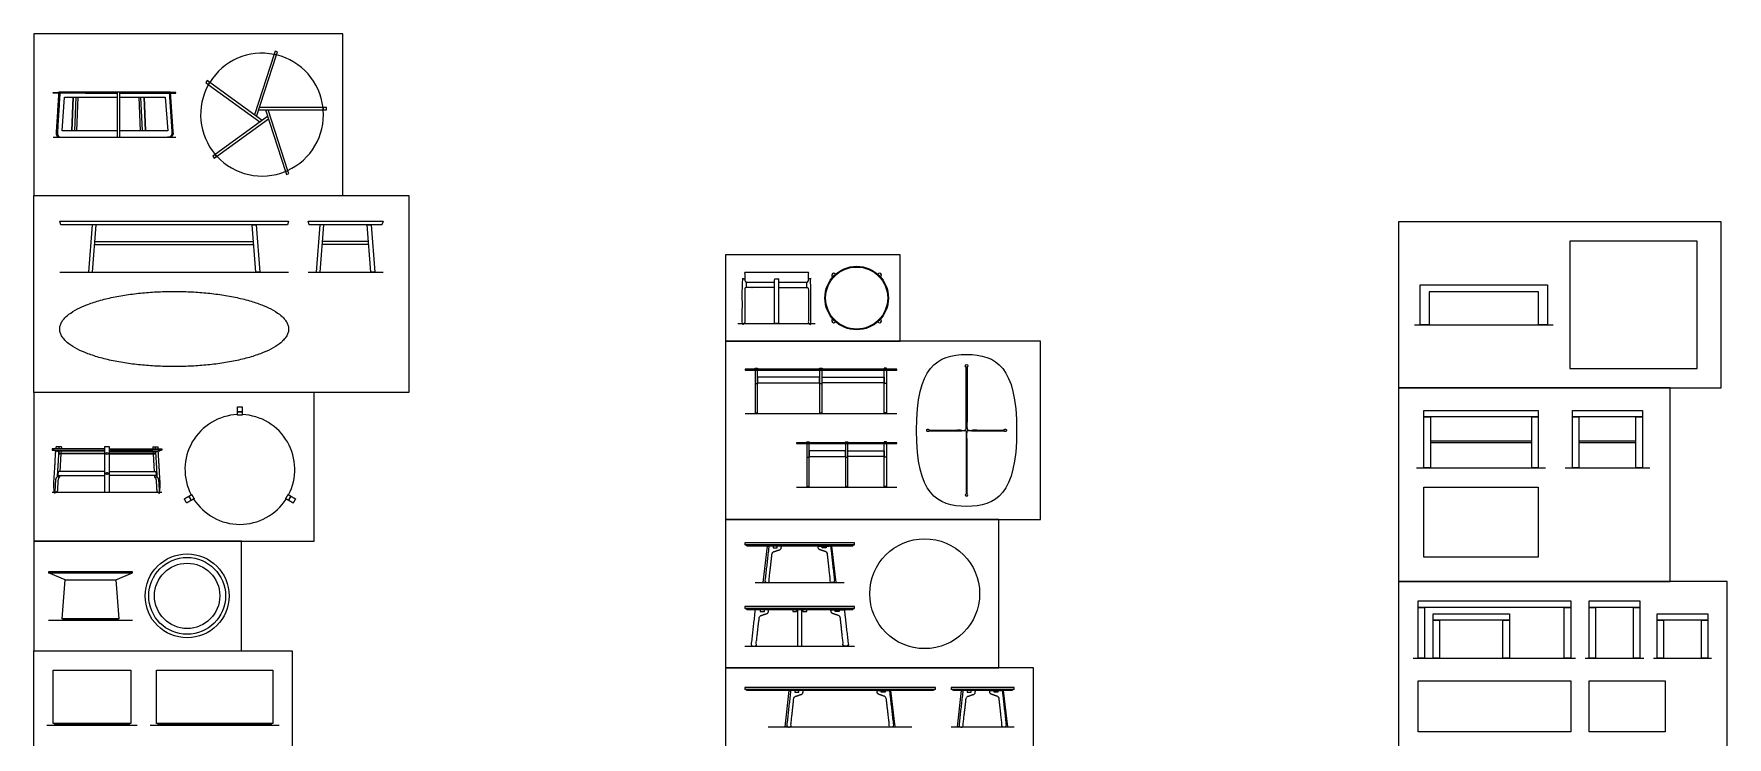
# Model space of a CAD drawing. Header units: millimetres. Extents: x 0.1 to 26.4, y -0.3 to 15.
# Drawn here: x 0.05 to 13.37, y 9.51 to 15.04 of the extents above; entities that cross this region are included whole.
import ezdxf

# ---------------------------------------------------------------- set-up
doc = ezdxf.new("R2010")
doc.units = ezdxf.units.MM
for name, color, linetype, true_color in [('2D$AG-DETAILS', 7, 'Continuous', 0x66ffff), ('2D$AG-DETAILS-DIAGRAM', 7, 'Continuous', 0xccff66), ('2D$AG-DIAGRAM', 7, 'Continuous', 0xfecc66), ('2D$AG-FURNITURE', 7, 'Continuous', 0x66ccff), ('2D$X-VPRT', 6, 'Continuous', 0xff00ff), ('AG-DIAGRAM', 7, 'Continuous', 0xfecc66), ('AG-FURNITURE', 7, 'Continuous', 0x66ccff), ('X-VPRT', 6, 'Continuous', 0xff00ff)]:
    doc.layers.add(name, color=color, linetype=linetype, true_color=true_color)

msp = doc.modelspace()

# ---------------------------------------------------------------- linework, layer by layer
at = {"layer": '2D$AG-DETAILS'}
for points in [[(5.724, 12.288), (5.743, 12.288)], [(6.231, 12.288), (6.25, 12.288)], [(6.757, 12.288), (6.738, 12.288)], [(6.13, 11.709), (6.149, 11.709)], [(6.434, 11.709), (6.453, 11.709)], [(6.757, 11.709), (6.738, 11.709)]]:
    msp.add_lwpolyline(points, dxfattribs=at)
msp.add_circle((0.627, 11.738), 0.00794, dxfattribs=at)
for points in [[(5.655, 13.044), (5.655, 13.064), (5.655, 13.085)], [(6.13, 13.044), (6.13, 13.064), (6.13, 13.085)]]:
    msp.add_open_spline(points, degree=2, dxfattribs=at)
msp.add_rational_spline([(0.635, 11.581), (0.635, 11.589), (0.627, 11.589), (0.619, 11.589), (0.619, 11.581), (0.619, 11.573), (0.627, 11.573), (0.635, 11.573), (0.635, 11.581)], [1, 0.707106781187, 1, 0.707106781187, 1, 0.707106781187, 1, 0.707106781187, 1], degree=2, knots=[0, 0, 0, 0.0409062, 0.0409062, 0.0818123, 0.0818123, 0.1227185, 0.1227185, 0.1636246, 0.1636246, 0.1636246], dxfattribs=at)
at = {"layer": '2D$AG-DETAILS-DIAGRAM'}
msp.add_circle((1.257, 10.619), 0.257, dxfattribs=at)
for points, weights, knots in [([(7.091, 11.923), (7.243, 11.923), (7.379, 11.923), (7.383, 11.923), (7.383, 11.928), (7.383, 12.321), (7.383, 12.419)], [1, 1, 1, 0.707106781187, 1, 1, 1], [4.9337529, 4.9337529, 4.9337529, 5.3505887, 5.3505887, 5.3738244, 5.3738244, 5.7761907, 5.7761907, 5.7761907]), ([(7.39, 12.419), (7.39, 12.321), (7.39, 11.928), (7.39, 11.923), (7.394, 11.923), (7.53, 11.923), (7.681, 11.923)], [1, 1, 1, 0.707106781186, 1, 1, 1], [5.8301582, 5.8301582, 5.8301582, 6.2325245, 6.2325245, 6.2557603, 6.2557603, 6.6725961, 6.6725961, 6.6725961]), ([(7.091, 11.917), (7.243, 11.917), (7.379, 11.917), (7.383, 11.917), (7.383, 11.913), (7.383, 11.52), (7.383, 11.422)], [1, 1, 1, 0.707106781187, 1, 1, 1], [4.9337529, 4.9337529, 4.9337529, 5.3505887, 5.3505887, 5.3738244, 5.3738244, 5.7761907, 5.7761907, 5.7761907]), ([(7.39, 11.422), (7.39, 11.52), (7.39, 11.913), (7.39, 11.917), (7.394, 11.917), (7.53, 11.917), (7.681, 11.917)], [1, 1, 1, 0.707106781186, 1, 1, 1], [5.8301582, 5.8301582, 5.8301582, 6.2325245, 6.2325245, 6.2557603, 6.2557603, 6.6725961, 6.6725961, 6.6725961])]:
    msp.add_rational_spline(points, weights, degree=2, knots=knots, dxfattribs=at)
at = {"layer": '2D$AG-DIAGRAM'}
for points in [[(0.204, 14.225), (1.169, 14.225)], [(5.588, 12.761), (6.197, 12.761)], [(10.909, 12.75), (12, 12.75)], [(5.644, 12.053), (6.837, 12.053)], [(6.05, 11.474), (6.837, 11.474)], [(0.195, 11.435), (1.059, 11.435)], [(5.723, 10.725), (6.425, 10.725)], [(0.167, 10.428), (0.827, 10.428)], [(5.642, 10.224), (6.506, 10.224)], [(10.898, 10.129), (12.175, 10.129)], [(12.25, 10.129), (12.711, 10.129)], [(12.788, 10.129), (13.244, 10.129)], [(5.827, 9.588), (6.956, 9.588)], [(7.265, 9.588), (7.76, 9.588)]]:
    msp.add_lwpolyline(points, dxfattribs=at)
at = {"layer": '2D$AG-FURNITURE'}
for p, q in [((0.608, 11.766), (0.608, 11.756)), ((0.646, 11.766), (0.646, 11.756)), ((0.646, 11.766), (0.646, 11.756))]:
    msp.add_line(p, q, dxfattribs=at)
for points in [[(1.803, 14.389), (1.96, 14.873), (1.942, 14.879), (1.787, 14.401)], [(1.846, 14.358), (1.435, 14.657), (1.423, 14.641), (1.83, 14.346)], [(0.246, 14.573), (0.204, 14.573), (0.204, 14.578), (0.247, 14.578)], [(0.457, 14.573), (0.262, 14.573), (0.262, 14.578), (0.457, 14.578)], [(0.708, 14.276), (0.275, 14.276), (0.292, 14.541), (0.708, 14.541)], [(0.361, 14.541), (0.35, 14.276)], [(0.35, 14.276), (0.361, 14.541)], [(0.374, 14.276), (0.384, 14.541)], [(0.389, 14.276), (0.4, 14.541)], [(0.708, 14.578), (0.457, 14.578)], [(0.457, 14.573), (0.708, 14.573)], [(0.727, 14.573), (1.112, 14.573), (1.111, 14.578), (0.727, 14.578)], [(0.727, 14.541), (1.085, 14.541), (1.104, 14.276), (0.727, 14.276)], [(0.89, 14.276), (0.879, 14.541)], [(0.905, 14.276), (0.894, 14.541)], [(0.918, 14.541), (0.929, 14.276)], [(0.929, 14.276), (0.918, 14.541)], [(1.127, 14.573), (1.169, 14.573), (1.169, 14.578), (1.127, 14.578)], [(1.889, 14.389), (1.478, 14.09), (1.489, 14.075), (1.896, 14.37)], [(1.819, 14.44), (2.328, 14.44), (2.328, 14.459), (1.826, 14.459)], [(1.873, 14.44), (2.03, 13.956), (2.048, 13.962), (1.893, 14.44)], [(5.642, 13.123), (5.642, 13.1)], [(0.268, 11.79), (0.226, 11.79)], [(0.226, 11.776), (0.226, 11.79)], [(0.249, 11.79), (0.248, 11.776)], [(0.265, 11.735), (0.256, 11.597)], [(0.266, 11.756), (0.265, 11.742)], [(0.268, 11.79), (0.267, 11.776)], [(0.986, 11.79), (1.028, 11.79)], [(0.986, 11.79), (0.987, 11.776)], [(0.988, 11.756), (0.989, 11.742)], [(0.99, 11.735), (0.998, 11.597)], [(1.006, 11.79), (1.006, 11.776)], [(1.029, 11.776), (1.028, 11.79)], [(0.608, 11.597), (0.243, 11.597), (0.241, 11.565), (0.608, 11.565)], [(0.646, 11.597), (1.011, 11.597), (1.013, 11.565), (0.646, 11.565)], [(0.254, 11.555), (0.235, 11.555)], [(0.254, 11.565), (0.254, 11.555)], [(1, 11.565), (1, 11.555)], [(1, 11.555), (1.02, 11.555)], [(6.506, 11.024), (6.488, 11.011), (5.66, 11.011), (5.642, 11.024)], [(5.799, 10.725), (5.788, 10.725), (5.82, 11.011), (5.832, 11.011)], [(6.349, 10.725), (6.361, 10.725), (6.328, 11.011), (6.317, 11.011)], [(0.298, 10.745), (0.167, 10.8)], [(0.696, 10.745), (0.827, 10.8)], [(6.506, 10.522), (6.488, 10.509), (5.66, 10.509), (5.642, 10.522)], [(0.719, 10.438), (0.699, 10.428), (0.497, 10.428), (0.294, 10.428), (0.275, 10.438)], [(7.141, 9.886), (7.123, 9.874), (5.66, 9.874), (5.642, 9.886)], [(5.971, 9.588), (5.959, 9.588), (5.992, 9.874), (6.003, 9.874)], [(6.813, 9.588), (6.824, 9.588), (6.792, 9.874), (6.78, 9.874)], [(7.76, 9.886), (7.742, 9.874), (7.283, 9.874), (7.265, 9.886)], [(7.325, 9.588), (7.314, 9.588), (7.346, 9.874), (7.358, 9.874)], [(7.699, 9.588), (7.711, 9.588), (7.678, 9.874), (7.667, 9.874)]]:
    msp.add_lwpolyline(points, dxfattribs=at)
for points in [[(1.942, 14.879), (1.96, 14.873), (1.968, 14.896), (1.95, 14.902)], [(1.423, 14.641), (1.435, 14.657), (1.415, 14.671), (1.404, 14.656)], [(0.708, 14.225), (0.727, 14.225), (0.727, 14.581), (0.708, 14.581)], [(2.328, 14.459), (2.328, 14.44), (2.353, 14.44), (2.353, 14.459)], [(1.489, 14.075), (1.478, 14.09), (1.458, 14.076), (1.469, 14.06)], [(2.048, 13.962), (2.03, 13.956), (2.038, 13.933), (2.056, 13.939)], [(12.131, 12.408), (13.131, 12.408), (13.131, 13.408), (12.131, 13.408)], [(11.885, 12.75), (11.885, 13.011), (11.023, 13.011), (11.023, 12.75), (10.954, 12.75), (10.954, 13.065), (11.954, 13.065), (11.954, 12.75)], [(5.644, 12.401), (5.644, 12.395), (6.837, 12.395), (6.837, 12.401)], [(5.743, 12.401), (5.724, 12.401), (5.724, 12.409), (5.743, 12.409)], [(5.724, 12.058), (5.743, 12.058), (5.743, 12.395), (5.724, 12.395)], [(6.25, 12.401), (6.231, 12.401), (6.231, 12.409), (6.25, 12.409)], [(6.231, 12.058), (6.25, 12.058), (6.25, 12.395), (6.231, 12.395)], [(6.738, 12.401), (6.757, 12.401), (6.757, 12.409), (6.738, 12.409)], [(6.757, 12.058), (6.738, 12.058), (6.738, 12.395), (6.757, 12.395)], [(5.743, 12.338), (5.743, 12.294), (6.231, 12.294), (6.231, 12.338)], [(6.738, 12.338), (6.738, 12.294), (6.25, 12.294), (6.25, 12.338)], [(5.726, 12.058), (5.74, 12.058), (5.74, 12.053), (5.726, 12.053)], [(6.234, 12.058), (6.247, 12.058), (6.247, 12.053), (6.234, 12.053)], [(6.754, 12.058), (6.741, 12.058), (6.741, 12.053), (6.754, 12.053)], [(0.608, 11.776), (0.195, 11.776), (0.195, 11.766), (0.608, 11.766)], [(0.608, 11.435), (0.646, 11.435), (0.646, 11.79), (0.608, 11.79)], [(0.646, 11.776), (1.059, 11.776), (1.059, 11.766), (0.646, 11.766)], [(6.05, 11.822), (6.05, 11.816), (6.837, 11.816), (6.837, 11.822)], [(6.149, 11.822), (6.13, 11.822), (6.13, 11.83), (6.149, 11.83)], [(6.13, 11.479), (6.149, 11.479), (6.149, 11.816), (6.13, 11.816)], [(6.149, 11.759), (6.149, 11.715), (6.434, 11.715), (6.434, 11.759)], [(6.453, 11.822), (6.434, 11.822), (6.434, 11.83), (6.453, 11.83)], [(6.434, 11.479), (6.453, 11.479), (6.453, 11.816), (6.434, 11.816)], [(6.738, 11.759), (6.738, 11.715), (6.453, 11.715), (6.453, 11.759)], [(6.738, 11.822), (6.757, 11.822), (6.757, 11.83), (6.738, 11.83)], [(6.757, 11.479), (6.738, 11.479), (6.738, 11.816), (6.757, 11.816)], [(6.133, 11.479), (6.146, 11.479), (6.146, 11.474), (6.133, 11.474)], [(6.437, 11.479), (6.45, 11.479), (6.45, 11.474), (6.437, 11.474)], [(6.754, 11.479), (6.741, 11.479), (6.741, 11.474), (6.754, 11.474)], [(5.642, 11.037), (5.642, 11.024), (6.506, 11.024), (6.506, 11.037)], [(5.865, 11.011), (5.865, 10.998), (5.897, 10.998), (5.897, 11.011)], [(6.283, 11.011), (6.283, 10.998), (6.251, 10.998), (6.251, 11.011)], [(0.497, 10.809), (0.167, 10.809), (0.167, 10.8), (0.497, 10.8), (0.827, 10.8), (0.827, 10.809)], [(0.497, 10.438), (0.275, 10.438), (0.298, 10.745), (0.497, 10.745), (0.696, 10.745), (0.719, 10.438)], [(5.642, 10.535), (5.642, 10.522), (6.506, 10.522), (6.506, 10.535)], [(10.937, 10.528), (10.937, 10.579), (12.137, 10.579), (12.137, 10.528)], [(10.937, 10.128), (10.937, 10.528), (10.988, 10.528), (10.988, 10.128)], [(12.086, 10.128), (12.086, 10.528), (12.137, 10.528), (12.137, 10.128)], [(12.281, 10.528), (12.281, 10.579), (12.681, 10.579), (12.681, 10.528)], [(12.281, 10.129), (12.281, 10.528), (12.332, 10.528), (12.332, 10.129)], [(12.63, 10.129), (12.63, 10.528), (12.681, 10.528), (12.681, 10.129)], [(5.764, 10.509), (5.764, 10.496), (5.796, 10.496), (5.796, 10.509)], [(6.019, 10.509), (6.019, 10.496), (6.05, 10.496), (6.05, 10.509)], [(6.09, 10.224), (6.09, 10.509), (6.058, 10.509), (6.058, 10.224)], [(6.098, 10.509), (6.098, 10.496), (6.13, 10.496), (6.13, 10.509)], [(6.384, 10.509), (6.384, 10.496), (6.352, 10.496), (6.352, 10.509)], [(11.055, 10.428), (11.055, 10.479), (11.655, 10.479), (11.655, 10.428)], [(11.055, 10.129), (11.055, 10.428), (11.106, 10.428), (11.106, 10.129)], [(11.604, 10.129), (11.604, 10.428), (11.655, 10.428), (11.655, 10.129)], [(12.816, 10.428), (12.816, 10.479), (13.216, 10.479), (13.216, 10.428)], [(12.816, 10.129), (12.816, 10.428), (12.867, 10.428), (12.867, 10.129)], [(13.165, 10.129), (13.165, 10.428), (13.216, 10.428), (13.216, 10.129)], [(5.642, 9.899), (5.642, 9.886), (7.141, 9.886), (7.141, 9.899)], [(6.037, 9.874), (6.037, 9.861), (6.068, 9.861), (6.068, 9.874)], [(6.747, 9.874), (6.747, 9.861), (6.715, 9.861), (6.715, 9.874)], [(7.265, 9.899), (7.265, 9.886), (7.76, 9.886), (7.76, 9.899)], [(7.391, 9.874), (7.391, 9.861), (7.423, 9.861), (7.423, 9.874)], [(7.633, 9.874), (7.633, 9.861), (7.602, 9.861), (7.602, 9.874)], [(10.937, 9.952), (12.137, 9.952), (12.137, 9.551), (10.937, 9.551)], [(12.281, 9.952), (12.881, 9.952), (12.881, 9.551), (12.281, 9.551)]]:
    msp.add_lwpolyline(points, close=True, dxfattribs=at)
for centre, radius in [((6.522, 12.961), 0.25), ((6.522, 12.961), 0.244), ((7.386, 12.428), 0.00952), ((7.057, 10.636), 0.432), ((1.257, 10.619), 0.33), ((1.257, 10.619), 0.302)]:
    msp.add_circle(centre, radius, dxfattribs=at)
at = {"layer": '2D$AG-FURNITURE', "extrusion": (0, 0, -1)}
msp.add_circle((-7.386, 11.413), 0.00952, dxfattribs=at)
at = {"layer": '2D$AG-FURNITURE'}
for centre, radius, start, end in [((1.846, 14.403), 0.483, 78.6373, 148.365), ((1.846, 14.403), 0.483, 6.6373, 76.365), ((1.846, 14.403), 0.483, 150.6373, 220.365), ((1.846, 14.403), 0.483, 294.6373, 4.365), ((1.846, 14.403), 0.483, 222.6373, 292.365), ((6.342, 13.14), 0.0159, 31.5102, 238.4898), ((6.701, 13.14), 0.0159, 301.5102, 148.4898), ((6.342, 12.782), 0.0159, 121.5102, 328.4898), ((6.701, 12.782), 0.0159, 211.5102, 58.4898), ((1.672, 11.613), 0.432, 92.5286, 207.4714), ((1.672, 11.613), 0.432, 332.5286, 87.4714), ((1.672, 11.613), 0.432, 212.5286, 327.4714)]:
    msp.add_arc(centre, radius, start, end, dxfattribs=at)
for points, degree, knots in [([(0.247, 14.581), (0.237, 14.422), (0.227, 14.264), (0.224, 14.225), (0.259, 14.225), (0.484, 14.225), (0.708, 14.225)], 2, [0, 0, 0, 1.043576, 1.043576, 1.283706, 1.283706, 2.755682, 2.755682, 2.755682]), ([(0.257, 14.581), (0.247, 14.422), (0.237, 14.264), (0.235, 14.225), (0.27, 14.225)], 2, [0, 0, 0, 1.043576, 1.043576, 1.283706, 1.283706, 1.283706]), ([(0.727, 14.225), (0.86, 14.225), (0.987, 14.225), (1.114, 14.225), (1.151, 14.225), (1.15, 14.252), (1.148, 14.271), (1.141, 14.374), (1.134, 14.478), (1.127, 14.581), (0.993, 14.581), (0.86, 14.581), (0.727, 14.581)], 3, [-2.394951, -2.394951, -2.394951, -2.394951, -1.126087, -1.126087, -1.126087, -0.854267, -0.854267, -0.854267, 0, 0, 0, 0.34458, 0.34458, 0.34458, 0.34458]), ([(1.116, 14.581), (1.123, 14.478), (1.13, 14.374), (1.137, 14.271), (1.139, 14.252), (1.14, 14.225), (1.103, 14.225)], 3, [0, 0, 0, 0, 0.854267, 0.854267, 0.854267, 1.126087, 1.126087, 1.126087, 1.126087]), ([(6.993, 11.92), (6.993, 11.418), (7.153, 11.323), (7.386, 11.323), (7.62, 11.323), (7.78, 11.418), (7.78, 11.92), (7.78, 12.422), (7.62, 12.517), (7.386, 12.517), (7.153, 12.517), (6.993, 12.422), (6.993, 11.92)], 3, [-3.078008, -3.078008, -3.078008, -3.078008, 0, 0, 0, 3.078008, 3.078008, 3.078008, 6.156015, 6.156015, 6.156015, 9.234023, 9.234023, 9.234023, 9.234023]), ([(1.653, 12.065), (1.672, 12.065), (1.691, 12.065), (1.691, 12.086), (1.691, 12.106), (1.672, 12.106), (1.653, 12.106), (1.653, 12.086), (1.653, 12.065)], 2, [0, 0, 0, 0.0625, 0.0625, 0.1458333, 0.1458333, 0.2083333, 0.2083333, 0.2916667, 0.2916667, 0.2916667]), ([(1.653, 12.04), (1.672, 12.04), (1.691, 12.04), (1.691, 12.052), (1.691, 12.065), (1.672, 12.065), (1.653, 12.065), (1.653, 12.052), (1.653, 12.04)], 2, [0, 0, 0, 0.0625, 0.0625, 0.1458333, 0.1458333, 0.2083333, 0.2083333, 0.2916667, 0.2916667, 0.2916667]), ([(0.608, 11.756), (0.513, 11.756), (0.215, 11.756), (0.215, 11.766), (0.2, 11.766)], 2, [0.8134564, 0.8134564, 0.8134564, 1.4375, 1.4375, 1.5322064, 1.5322064, 1.5322064]), ([(0.254, 11.555), (0.242, 11.545), (0.241, 11.52), (0.239, 11.489), (0.236, 11.435), (0.22, 11.435), (0.205, 11.435), (0.22, 11.689), (0.224, 11.756)], 2, [0, 0, 0, 0.126661, 0.126661, 0.4805697, 0.4805697, 0.5808605, 0.5808605, 0.7009203, 0.7009203, 0.7009203]), ([(0.247, 11.756), (0.246, 11.74), (0.235, 11.555), (0.223, 11.545), (0.221, 11.52), (0.22, 11.489), (0.216, 11.435)], 2, [0.324612, 0.324612, 0.324612, 1.418345, 1.418345, 1.545006, 1.545006, 1.898914, 1.898914, 1.898914]), ([(0.646, 11.756), (0.741, 11.756), (1.04, 11.756), (1.04, 11.766), (1.054, 11.766)], 2, [0.8134564, 0.8134564, 0.8134564, 1.4375, 1.4375, 1.5322064, 1.5322064, 1.5322064]), ([(1, 11.555), (1.012, 11.545), (1.014, 11.52), (1.015, 11.489), (1.019, 11.435), (1.034, 11.435), (1.049, 11.435), (1.034, 11.689), (1.03, 11.756)], 2, [0, 0, 0, 0.126661, 0.126661, 0.4805697, 0.4805697, 0.5808605, 0.5808605, 0.7009203, 0.7009203, 0.7009203]), ([(1.008, 11.756), (1.009, 11.74), (1.02, 11.555), (1.031, 11.545), (1.033, 11.52), (1.035, 11.489), (1.038, 11.435)], 2, [0.324612, 0.324612, 0.324612, 1.418345, 1.418345, 1.545006, 1.545006, 1.898914, 1.898914, 1.898914]), ([(1.29, 11.37), (1.28, 11.386), (1.271, 11.403), (1.253, 11.393), (1.235, 11.382), (1.244, 11.366), (1.254, 11.349), (1.272, 11.36), (1.29, 11.37)], 2, [0, 0, 0, 0.0625, 0.0625, 0.1458333, 0.1458333, 0.2083333, 0.2083333, 0.2916667, 0.2916667, 0.2916667]), ([(1.312, 11.383), (1.302, 11.399), (1.293, 11.416), (1.282, 11.409), (1.271, 11.403), (1.28, 11.386), (1.29, 11.37), (1.301, 11.376), (1.312, 11.383)], 2, [0, 0, 0, 0.0625, 0.0625, 0.1458333, 0.1458333, 0.2083333, 0.2083333, 0.2916667, 0.2916667, 0.2916667]), ([(2.051, 11.416), (2.042, 11.399), (2.032, 11.383), (2.043, 11.376), (2.054, 11.37), (2.064, 11.386), (2.073, 11.403), (2.062, 11.409), (2.051, 11.416)], 2, [0, 0, 0, 0.0625, 0.0625, 0.1458333, 0.1458333, 0.2083333, 0.2083333, 0.2916667, 0.2916667, 0.2916667]), ([(2.073, 11.403), (2.064, 11.386), (2.054, 11.37), (2.072, 11.36), (2.09, 11.349), (2.1, 11.366), (2.109, 11.382), (2.091, 11.393), (2.073, 11.403)], 2, [0, 0, 0, 0.0625, 0.0625, 0.1458333, 0.1458333, 0.2083333, 0.2083333, 0.2916667, 0.2916667, 0.2916667])]:
    msp.add_open_spline(points, degree=degree, knots=knots, dxfattribs=at)
msp.add_open_spline([(0.708, 14.581), (0.477, 14.581), (0.247, 14.581)], degree=2, dxfattribs=at)
for points, weights, knots in [([(5.877, 13.044), (5.766, 13.044), (5.655, 13.044), (5.642, 13.044), (5.642, 13.029), (5.642, 12.895), (5.642, 12.761), (5.635, 12.761), (5.628, 12.761), (5.623, 12.761), (5.623, 12.766), (5.623, 12.937), (5.623, 13.107), (5.623, 13.112), (5.628, 13.112), (5.635, 13.112), (5.642, 13.112)], [1, 1, 1, 1, 1, 1, 1, 1, 1, 0.707106781187, 1, 1, 1, 0.707106781184, 1, 1, 1], [-0.669361, -0.669361, -0.669361, -0.036163, -0.036163, 0.063493, 0.063493, 0.943321, 0.943321, 0.990132, 0.990132, 1.015039, 1.015039, 1.116334, 1.116334, 1.141241, 1.141241, 1.188053, 1.188053, 1.188053]), ([(5.908, 13.085), (6.018, 13.085), (6.127, 13.085), (6.142, 13.085), (6.142, 13.1), (6.142, 13.137), (6.142, 13.161), (5.892, 13.161), (5.642, 13.161), (5.642, 13.137), (5.642, 13.1), (5.642, 13.085), (5.657, 13.085), (5.767, 13.085), (5.877, 13.085)], [1, 1, 1, 0.707106781187, 1, 1, 1, 1, 1, 1, 1, 0.707106781187, 1, 1, 1], [1.343527, 1.343527, 1.343527, 1.781888, 1.781888, 1.858906, 1.858906, 2.623554, 2.623554, 4.263974, 4.263974, 5.028622, 5.028622, 5.105641, 5.105641, 5.544002, 5.544002, 5.544002]), ([(5.877, 12.766), (5.877, 12.761), (5.881, 12.761), (5.892, 12.761), (5.903, 12.761), (5.908, 12.761), (5.908, 12.766), (5.908, 12.937), (5.908, 13.107), (5.908, 13.112), (5.903, 13.112), (5.892, 13.112), (5.881, 13.112), (5.877, 13.112), (5.877, 13.107), (5.877, 12.937), (5.877, 12.766)], [1, 0.707106781187, 1, 1, 1, 0.707106781187, 1, 1, 1, 0.707106781187, 1, 1, 1, 0.707106781187, 1, 1, 1], [0, 0, 0, 0.0249072, 0.0249072, 0.097361, 0.097361, 0.1222683, 0.1222683, 0.2235634, 0.2235634, 0.2484706, 0.2484706, 0.3209244, 0.3209244, 0.3458316, 0.3458316, 0.4471267, 0.4471267, 0.4471267]), ([(5.908, 13.044), (6.019, 13.044), (6.13, 13.044), (6.142, 13.044), (6.142, 13.029), (6.142, 12.895), (6.142, 12.761), (6.15, 12.761), (6.157, 12.761), (6.162, 12.761), (6.162, 12.766), (6.162, 12.937), (6.162, 13.107), (6.162, 13.112), (6.157, 13.112), (6.15, 13.112), (6.142, 13.112)], [1, 1, 1, 1, 1, 1, 1, 1, 1, 0.707106781187, 1, 1, 1, 0.707106781184, 1, 1, 1], [-0.669361, -0.669361, -0.669361, -0.036163, -0.036163, 0.063493, 0.063493, 0.943321, 0.943321, 0.990132, 0.990132, 1.015039, 1.015039, 1.116334, 1.116334, 1.141241, 1.141241, 1.188053, 1.188053, 1.188053]), ([(7.082, 11.93), (7.073, 11.93), (7.073, 11.92), (7.073, 11.911), (7.082, 11.911), (7.092, 11.911), (7.092, 11.92), (7.092, 11.93), (7.082, 11.93)], [1, 0.707106781187, 1, 0.707106781187, 1, 0.707106781187, 1, 0.707106781187, 1], [0, 0, 0, 0.0490874, 0.0490874, 0.0981748, 0.0981748, 0.1472622, 0.1472622, 0.1963495, 0.1963495, 0.1963495]), ([(7.69, 11.93), (7.681, 11.93), (7.681, 11.92), (7.681, 11.911), (7.69, 11.911), (7.7, 11.911), (7.7, 11.92), (7.7, 11.93), (7.69, 11.93)], [1, 0.707106781187, 1, 0.707106781187, 1, 0.707106781187, 1, 0.707106781187, 1], [0, 0, 0, 0.0490874, 0.0490874, 0.0981748, 0.0981748, 0.1472622, 0.1472622, 0.1963495, 0.1963495, 0.1963495]), ([(0.608, 11.735), (0.521, 11.735), (0.256, 11.735), (0.253, 11.735), (0.253, 11.738), (0.253, 11.742), (0.256, 11.742), (0.521, 11.742), (0.608, 11.742)], [1, 1, 1, 0.707106781187, 1, 0.707106781187, 1, 1, 1], [0.0625, 0.0625, 0.0625, 0.633774, 0.633774, 0.651426, 0.651426, 0.669077, 0.669077, 1.240351, 1.240351, 1.240351]), ([(0.646, 11.735), (0.733, 11.735), (0.998, 11.735), (1.002, 11.735), (1.002, 11.738), (1.002, 11.742), (0.998, 11.742), (0.733, 11.742), (0.646, 11.742)], [1, 1, 1, 0.707106781187, 1, 0.707106781187, 1, 1, 1], [0.0625, 0.0625, 0.0625, 0.633774, 0.633774, 0.651426, 0.651426, 0.669077, 0.669077, 1.240351, 1.240351, 1.240351]), ([(5.93, 11.011), (5.93, 11.004), (5.929, 10.997), (5.927, 10.986), (5.917, 10.982), (5.893, 10.974), (5.869, 10.966), (5.858, 10.962), (5.857, 10.951), (5.843, 10.832), (5.831, 10.725), (5.815, 10.725), (5.799, 10.725), (5.816, 10.868), (5.832, 11.011), (5.881, 11.011), (5.93, 11.011)], [1, 1, 1, 0.846450191973, 1, 1, 1, 0.846450191972, 1, 1, 1, 1, 1, 1, 1, 1, 1], [0.333333, 0.333333, 0.333333, 0.701797, 0.701797, 0.768343, 0.768343, 1.458826, 1.458826, 1.525372, 1.525372, 2.474933, 2.474933, 2.57943, 2.57943, 3.519702, 3.519702, 3.84272, 3.84272, 3.84272]), ([(6.218, 11.011), (6.219, 11.004), (6.22, 10.997), (6.221, 10.986), (6.232, 10.982), (6.256, 10.974), (6.28, 10.966), (6.29, 10.962), (6.292, 10.951), (6.305, 10.832), (6.317, 10.725), (6.333, 10.725), (6.349, 10.725), (6.333, 10.868), (6.317, 11.011), (6.267, 11.011), (6.218, 11.011)], [1, 1, 1, 0.846450191973, 1, 1, 1, 0.846450191972, 1, 1, 1, 1, 1, 1, 1, 1, 1], [0.333333, 0.333333, 0.333333, 0.701797, 0.701797, 0.768343, 0.768343, 1.458826, 1.458826, 1.525372, 1.525372, 2.474933, 2.474933, 2.57943, 2.57943, 3.519702, 3.519702, 3.84272, 3.84272, 3.84272]), ([(5.829, 10.509), (5.829, 10.502), (5.828, 10.495), (5.827, 10.484), (5.816, 10.48), (5.792, 10.472), (5.768, 10.464), (5.757, 10.46), (5.756, 10.449), (5.742, 10.33), (5.73, 10.224), (5.707, 10.224), (5.691, 10.224), (5.707, 10.366), (5.723, 10.509), (5.78, 10.509), (5.829, 10.509)], [1, 1, 1, 0.846450191973, 1, 1, 1, 0.846450191972, 1, 1, 1, 1, 1, 1, 1, 1, 1], [0.333333, 0.333333, 0.333333, 0.701797, 0.701797, 0.768343, 0.768343, 1.458826, 1.458826, 1.525372, 1.525372, 2.474933, 2.474933, 2.57943, 2.57943, 3.519702, 3.519702, 3.84272, 3.84272, 3.84272]), ([(6.319, 10.509), (6.32, 10.502), (6.321, 10.495), (6.322, 10.484), (6.333, 10.48), (6.357, 10.472), (6.381, 10.464), (6.391, 10.46), (6.393, 10.449), (6.406, 10.33), (6.418, 10.224), (6.442, 10.224), (6.458, 10.224), (6.441, 10.366), (6.425, 10.509), (6.368, 10.509), (6.319, 10.509)], [1, 1, 1, 0.846450191973, 1, 1, 1, 0.846450191972, 1, 1, 1, 1, 1, 1, 1, 1, 1], [0.333333, 0.333333, 0.333333, 0.701797, 0.701797, 0.768343, 0.768343, 1.458826, 1.458826, 1.525372, 1.525372, 2.474933, 2.474933, 2.57943, 2.57943, 3.519702, 3.519702, 3.84272, 3.84272, 3.84272]), ([(6.102, 9.874), (6.101, 9.867), (6.1, 9.86), (6.099, 9.849), (6.088, 9.845), (6.064, 9.837), (6.04, 9.828), (6.03, 9.824), (6.028, 9.813), (6.015, 9.694), (6.003, 9.588), (5.987, 9.588), (5.971, 9.588), (5.987, 9.731), (6.003, 9.874), (6.053, 9.874), (6.102, 9.874)], [1, 1, 1, 0.846450191973, 1, 1, 1, 0.846450191972, 1, 1, 1, 1, 1, 1, 1, 1, 1], [0.333333, 0.333333, 0.333333, 0.701797, 0.701797, 0.768343, 0.768343, 1.458826, 1.458826, 1.525372, 1.525372, 2.474933, 2.474933, 2.57943, 2.57943, 3.519702, 3.519702, 3.84272, 3.84272, 3.84272]), ([(6.682, 9.874), (6.682, 9.867), (6.683, 9.86), (6.685, 9.849), (6.695, 9.845), (6.719, 9.837), (6.743, 9.828), (6.754, 9.824), (6.755, 9.813), (6.769, 9.694), (6.781, 9.588), (6.797, 9.588), (6.813, 9.588), (6.796, 9.731), (6.78, 9.874), (6.731, 9.874), (6.682, 9.874)], [1, 1, 1, 0.846450191973, 1, 1, 1, 0.846450191972, 1, 1, 1, 1, 1, 1, 1, 1, 1], [0.333333, 0.333333, 0.333333, 0.701797, 0.701797, 0.768343, 0.768343, 1.458826, 1.458826, 1.525372, 1.525372, 2.474933, 2.474933, 2.57943, 2.57943, 3.519702, 3.519702, 3.84272, 3.84272, 3.84272]), ([(7.456, 9.874), (7.455, 9.867), (7.455, 9.86), (7.453, 9.849), (7.443, 9.845), (7.419, 9.837), (7.395, 9.828), (7.384, 9.824), (7.383, 9.813), (7.369, 9.694), (7.357, 9.588), (7.341, 9.588), (7.325, 9.588), (7.341, 9.731), (7.358, 9.874), (7.407, 9.874), (7.456, 9.874)], [1, 1, 1, 0.846450191973, 1, 1, 1, 0.846450191972, 1, 1, 1, 1, 1, 1, 1, 1, 1], [0.333333, 0.333333, 0.333333, 0.701797, 0.701797, 0.768343, 0.768343, 1.458826, 1.458826, 1.525372, 1.525372, 2.474933, 2.474933, 2.57943, 2.57943, 3.519702, 3.519702, 3.84272, 3.84272, 3.84272]), ([(7.568, 9.874), (7.569, 9.867), (7.57, 9.86), (7.571, 9.849), (7.582, 9.845), (7.606, 9.837), (7.63, 9.828), (7.64, 9.824), (7.642, 9.813), (7.655, 9.694), (7.667, 9.588), (7.683, 9.588), (7.699, 9.588), (7.683, 9.731), (7.667, 9.874), (7.617, 9.874), (7.568, 9.874)], [1, 1, 1, 0.846450191973, 1, 1, 1, 0.846450191972, 1, 1, 1, 1, 1, 1, 1, 1, 1], [0.333333, 0.333333, 0.333333, 0.701797, 0.701797, 0.768343, 0.768343, 1.458826, 1.458826, 1.525372, 1.525372, 2.474933, 2.474933, 2.57943, 2.57943, 3.519702, 3.519702, 3.84272, 3.84272, 3.84272])]:
    msp.add_rational_spline(points, weights, degree=2, knots=knots, dxfattribs=at)
at = {"layer": '2D$X-VPRT'}
for points in [[(0.052, 13.768), (2.481, 13.768), (2.481, 15.038), (0.052, 15.038)], [(10.784, 12.255), (13.32, 12.255), (13.32, 13.56), (10.784, 13.56)], [(5.49, 12.621), (6.863, 12.621), (6.863, 13.302), (5.49, 13.302)], [(5.49, 11.22), (7.967, 11.22), (7.967, 12.621), (5.49, 12.621)], [(0.052, 11.05), (2.256, 11.05), (2.256, 12.219), (0.052, 12.219)], [(5.49, 10.052), (7.641, 10.052), (7.641, 11.22), (5.49, 11.22)], [(0.052, 10.187), (1.685, 10.187), (1.685, 11.05), (0.052, 11.05)], [(10.784, 9.399), (13.367, 9.399), (13.367, 10.731), (10.784, 10.731)], [(5.49, 8.817), (7.912, 8.817), (7.912, 10.052), (5.49, 10.052)]]:
    msp.add_lwpolyline(points, close=True, dxfattribs=at)
at = {"layer": 'AG-DIAGRAM'}
for points in [[(0.255, 13.165), (2.055, 13.165)], [(2.208, 13.165), (2.798, 13.165)], [(10.924, 11.626), (11.94, 11.626)], [(12.093, 11.626), (12.76, 11.626)], [(0.153, 9.603), (0.865, 9.603)], [(0.966, 9.603), (1.982, 9.603)]]:
    msp.add_lwpolyline(points, dxfattribs=at)
at = {"layer": 'AG-FURNITURE'}
for p, q in [((12.202, 11.838), (12.65, 11.838)), ((12.202, 11.826), (12.65, 11.826))]:
    msp.add_line(p, q, dxfattribs=at)
for points in [[(0.255, 13.565), (2.055, 13.565), (2.046, 13.536), (0.264, 13.536)], [(0.509, 13.536), (0.481, 13.165), (0.513, 13.165), (0.541, 13.536)], [(1.801, 13.536), (1.829, 13.165), (1.798, 13.165), (1.769, 13.536)], [(2.208, 13.565), (2.798, 13.565), (2.789, 13.536), (2.217, 13.536)], [(2.301, 13.536), (2.272, 13.165), (2.304, 13.165), (2.332, 13.536)], [(2.705, 13.536), (2.734, 13.165), (2.702, 13.165), (2.673, 13.536)], [(10.983, 12.026), (10.983, 12.076), (11.882, 12.076), (11.882, 12.026)], [(10.983, 11.626), (10.983, 12.026), (11.034, 12.026), (11.034, 11.626)], [(11.831, 11.626), (11.831, 12.026), (11.882, 12.026), (11.882, 11.626)], [(12.151, 12.026), (12.151, 12.076), (12.701, 12.076), (12.701, 12.026)], [(12.151, 11.626), (12.151, 12.026), (12.202, 12.026), (12.202, 11.626)], [(12.65, 11.626), (12.65, 12.026), (12.701, 12.026), (12.701, 11.626)], [(10.983, 10.924), (10.983, 11.473), (11.882, 11.473), (11.882, 10.924)], [(0.204, 10.035), (0.814, 10.035), (0.814, 9.616), (0.204, 9.616)], [(1.017, 10.035), (1.931, 10.035), (1.931, 9.616), (1.017, 9.616)], [(0.217, 9.603), (0.217, 9.616), (0.801, 9.616), (0.801, 9.603)], [(1.03, 9.603), (1.03, 9.616), (1.919, 9.616), (1.919, 9.603)]]:
    msp.add_lwpolyline(points, close=True, dxfattribs=at)
for points in [[(0.529, 13.381), (1.781, 13.381)], [(0.531, 13.406), (1.779, 13.406)], [(2.685, 13.381), (2.503, 13.381), (2.32, 13.381)], [(2.683, 13.406), (2.503, 13.406), (2.322, 13.406)], [(11.034, 11.838), (11.831, 11.838)], [(11.034, 11.826), (11.831, 11.826)]]:
    msp.add_lwpolyline(points, dxfattribs=at)
msp.add_rational_spline([(1.155, 13.013), (0.255, 13.013), (0.255, 12.717), (0.255, 12.422), (1.155, 12.422), (2.055, 12.422), (2.055, 12.717), (2.055, 13.013), (1.155, 13.013)], [1, 0.707106781187, 1, 0.707106781187, 1, 0.707106781187, 1, 0.707106781187, 1], degree=2, knots=[0, 0, 0, 1.521709, 1.521709, 3.043418, 3.043418, 4.565127, 4.565127, 6.086836, 6.086836, 6.086836], dxfattribs=at)
at = {"layer": 'X-VPRT'}
for points in [[(0.052, 13.768), (3.001, 13.768), (3.001, 12.219), (0.052, 12.219)], [(10.784, 12.255), (10.784, 10.731), (12.918, 10.731), (12.918, 12.255)], [(2.084, 10.187), (2.084, 8.384), (0.052, 8.384), (0.052, 10.187)]]:
    msp.add_lwpolyline(points, close=True, dxfattribs=at)

doc.saveas('drawing.dxf')
